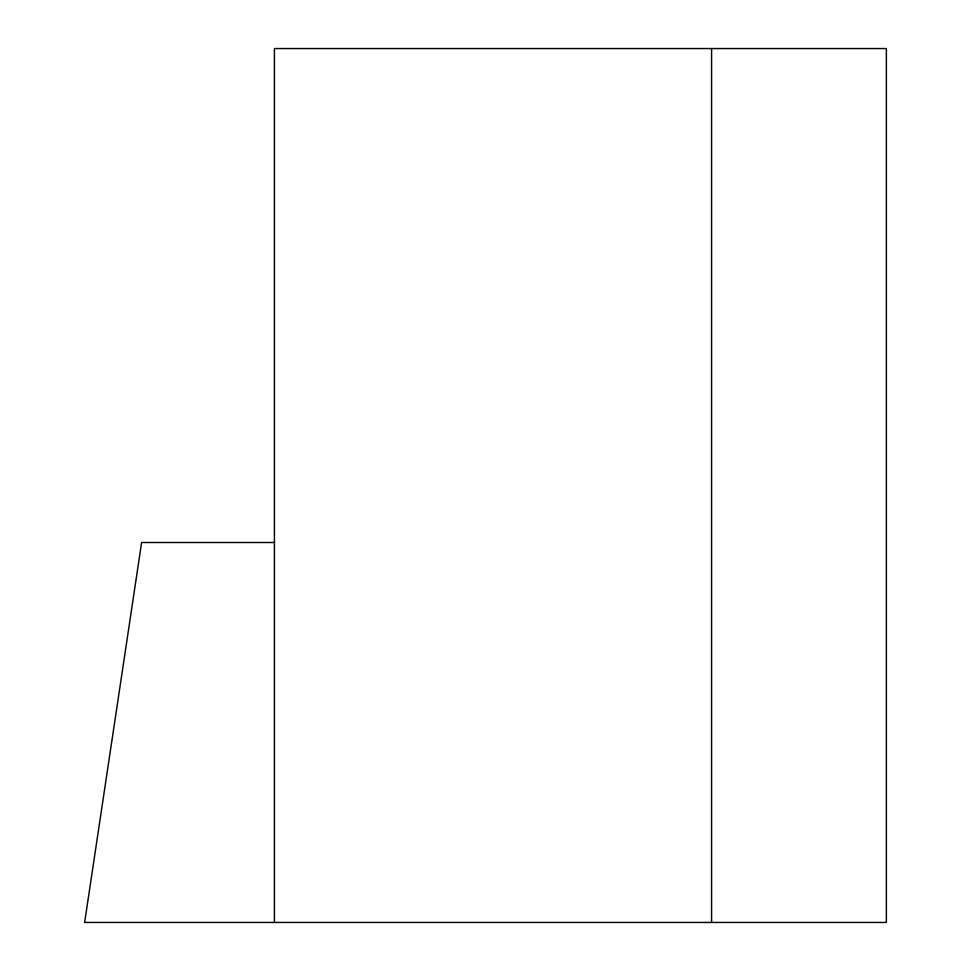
<?xml version="1.0" encoding="UTF-8"?>
<svg xmlns="http://www.w3.org/2000/svg" width="971" height="971" viewBox="0 0 971 971"><rect width="100%" height="100%" fill="white"/><g stroke="black" fill="none" stroke-linecap="round" stroke-linejoin="round"><path stroke-width="1.46" d="M274.611 542.498L141.62 542.498L84.635 922.45L886.365 922.45L886.365 48.55L274.417 48.55L274.417 922.45M711.585 48.55L711.585 922.45"/></g></svg>
